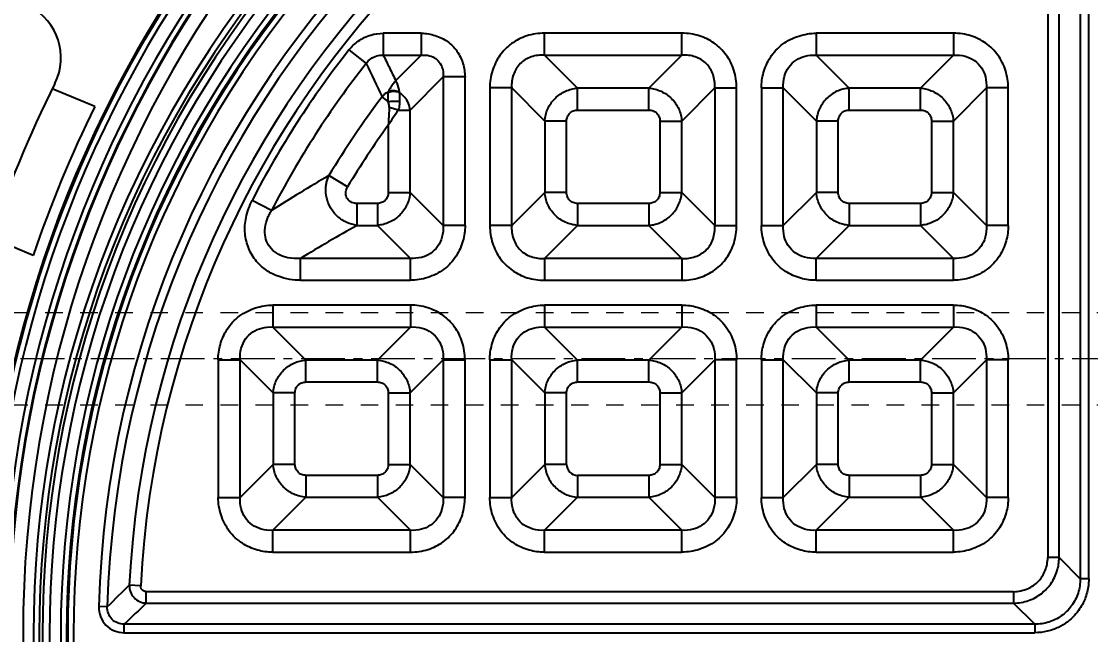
# Model space of a CAD drawing. Header units: millimetres. Extents: x 3267 to 5677, y -4731 to 2600.
# Drawn here: x 4512.3 to 4605.2, y -786 to -732.7 of the extents above; entities that cross this region are included whole.
import ezdxf

# ---------------------------------------------------------------- set-up
doc = ezdxf.new("R2010")
doc.units = ezdxf.units.MM
doc.header["$LTSCALE"] = 16.335
doc.header["$PDMODE"] = 3
doc.header["$PDSIZE"] = 0.3125
doc.linetypes.add('CENTER', pattern=[0.6, 0.375, -0.075, 0.075, -0.075])
doc.linetypes.add('HIDDEN', pattern=[0.2, 0.1, -0.1])
doc.layers.get('0').update_dxf_attribs({"linetype": 'CONTINUOUS'})
doc.layers.get('Defpoints').update_dxf_attribs({"linetype": 'CONTINUOUS'})
doc.layers.add('11', color=7, linetype='CONTINUOUS')
doc.layers.add('cool', color=153, linetype='HIDDEN', lineweight=9)
doc.styles.get("Standard").update_dxf_attribs({"font": 'txt', "width": 0.8})
doc.dimstyles.get("Standard").update_dxf_attribs({"dimtxt": 0.15625, "dimasz": 0.1875, "dimexe": 0.125, "dimexo": 0.0625, "dimtad": 0, "dimtih": 1, "dimtoh": 1, "dimdsep": 46, "dimtxsty": 'Standard', "dimcen": 0.09, "dimadec": 0, "dimazin": 0, "dimtp": 0.01, "dimtm": 0.01, "dimtfac": 1, "dimtofl": 0, "dimtmove": 0, "dimatfit": 3, "dimfxl": 0, "dimtolj": 1, "dimarcsym": 0})

# ---------------------------------------------------------------- blocks, each defined once
blk = doc.blocks.new('4')
at = {"layer": '11', "color": 3, "linetype": 'Continuous'}
for p, q in [((-12.852, 216.652), (-13.724, 226.616)), ((12.852, 216.656), (13.724, 226.619)), ((-7, 208.127), (-7, 212.136)), ((7, 208.13), (7, 212.139))]:
    blk.add_line(p, q, dxfattribs=at)
for centre, radius, start, end in [((-8.743, 227.051), 5, 94.10934, 185), ((0.026, 105), 127.366, 85.91485, 94.10934), ((8.743, 227.055), 5, 355, 85.91485), ((-7.871, 217.088), 5, 185, 274.03007), ((7.871, 217.092), 5, 265.99628, 355), ((0.026, 105), 107.366, 85.99628, 94.03007), ((0.026, 105), 103.366, 86.13132, 93.8975)]:
    blk.add_arc(centre, radius, start, end, dxfattribs=at)
blk = doc.blocks.new('*D148')
at = {"color": 4, "lineweight": -2}
blk.add_line((4460.053, -762.001), (4441.773, -762.001), dxfattribs=at)
at = {"layer": 'Defpoints', "color": 0}
for p in [(4441.773, -762.001), (4460.053, -762.001), (4611.243, -791.002)]:
    blk.add_point(p, dxfattribs=at)
at = {"color": 6, "insert": (4434.439, -762.001), "char_height": 5, "attachment_point": 5}
blk.add_mtext('\\A1;29.00', dxfattribs=at)
blk = doc.blocks.new('*D149')
at = {"color": 4, "lineweight": -2}
blk.add_line((4502.817, -743.002), (4441.773, -743.002), dxfattribs=at)
at = {"layer": 'Defpoints', "color": 0}
for p in [(4441.773, -743.002), (4502.817, -743.002), (4611.243, -791.002)]:
    blk.add_point(p, dxfattribs=at)
at = {"color": 6, "insert": (4434.439, -743.002), "char_height": 5, "attachment_point": 5}
blk.add_mtext('\\A1;48.00', dxfattribs=at)
blk = doc.blocks.new('*D150')
at = {"color": 4, "lineweight": -2}
blk.add_line((4524.817, -709.002), (4441.773, -709.002), dxfattribs=at)
at = {"layer": 'Defpoints', "color": 0}
for p in [(4441.773, -709.002), (4524.817, -709.002), (4611.243, -791.002)]:
    blk.add_point(p, dxfattribs=at)
at = {"color": 6, "insert": (4434.439, -709.002), "char_height": 5, "attachment_point": 5}
blk.add_mtext('\\A1;82.00', dxfattribs=at)
blk = doc.blocks.new('*D151')
at = {"color": 4, "lineweight": -2}
blk.add_line((4501.275, -694.001), (4441.773, -694.001), dxfattribs=at)
at = {"layer": 'Defpoints', "color": 0}
for p in [(4441.773, -694.001), (4501.275, -694.001), (4611.243, -791.002)]:
    blk.add_point(p, dxfattribs=at)
at = {"color": 6, "insert": (4434.439, -694.001), "char_height": 5, "attachment_point": 5}
blk.add_mtext('\\A1;97.00', dxfattribs=at)
blk = doc.blocks.new('*D152')
at = {"color": 4, "lineweight": -2}
blk.add_line((4563.817, -680.002), (4441.773, -680.002), dxfattribs=at)
at = {"layer": 'Defpoints', "color": 0}
for p in [(4441.773, -680.002), (4563.817, -680.002), (4611.243, -791.002)]:
    blk.add_point(p, dxfattribs=at)
at = {"color": 6, "insert": (4434.439, -680.002), "char_height": 5, "attachment_point": 5}
blk.add_mtext('\\A1;111.00', dxfattribs=at)
blk = doc.blocks.new('*D153')
at = {"color": 4, "lineweight": -2}
blk.add_line((4606.843, -674.002), (4441.773, -674.002), dxfattribs=at)
at = {"layer": 'Defpoints', "color": 0}
for p in [(4441.773, -674.002), (4606.843, -674.002), (4611.243, -791.002)]:
    blk.add_point(p, dxfattribs=at)
at = {"color": 6, "insert": (4433.773, -674.002), "char_height": 5, "attachment_point": 5}
blk.add_mtext('\\A1;117.00', dxfattribs=at)
blk = doc.blocks.new('*D154')
at = {"color": 4, "lineweight": -2}
for p, q in [((4451.773, -667.041), (4441.773, -667.041)), ((4461.773, -673.002), (4451.773, -667.041)), ((4479.867, -673.002), (4461.773, -673.002))]:
    blk.add_line(p, q, dxfattribs=at)
at = {"layer": 'Defpoints', "color": 0}
for p in [(4441.773, -667.041), (4479.867, -673.002), (4611.243, -791.002)]:
    blk.add_point(p, dxfattribs=at)
at = {"color": 6, "insert": (4433.773, -667.041), "char_height": 5, "attachment_point": 5}
blk.add_mtext('\\A1;118.00', dxfattribs=at)
blk = doc.blocks.new('*D160')
at = {"color": 4, "lineweight": -2}
for p, q in [((4568.217, -634.173), (4568.217, -624.173)), ((4568.247, -644.173), (4568.217, -634.173)), ((4568.247, -675.644), (4568.247, -644.173))]:
    blk.add_line(p, q, dxfattribs=at)
at = {"layer": 'Defpoints', "color": 0}
for p in [(4568.217, -624.173), (4568.247, -675.644), (4611.243, -791.002)]:
    blk.add_point(p, dxfattribs=at)
at = {"color": 6, "insert": (4568.217, -616.84), "char_height": 5, "attachment_point": 5, "rotation": 90}
blk.add_mtext('\\A1;43.00', dxfattribs=at)
blk = doc.blocks.new('*D161')
at = {"color": 4, "lineweight": -2}
for p, q in [((4529.217, -634.173), (4529.217, -624.173)), ((4528.247, -644.173), (4529.217, -634.173)), ((4528.247, -704.672), (4528.247, -644.173))]:
    blk.add_line(p, q, dxfattribs=at)
at = {"layer": 'Defpoints', "color": 0}
for p in [(4529.217, -624.173), (4528.247, -704.672), (4611.243, -791.002)]:
    blk.add_point(p, dxfattribs=at)
at = {"color": 6, "insert": (4529.217, -616.84), "char_height": 5, "attachment_point": 5, "rotation": 90}
blk.add_mtext('\\A1;83.00', dxfattribs=at)
blk = doc.blocks.new('*D162')
at = {"color": 4, "lineweight": -2}
for p, q in [((4507.217, -634.173), (4507.217, -624.173)), ((4506.247, -644.173), (4507.217, -634.173)), ((4506.247, -738.601), (4506.247, -644.173))]:
    blk.add_line(p, q, dxfattribs=at)
at = {"layer": 'Defpoints', "color": 0}
for p in [(4507.217, -624.173), (4506.247, -738.601), (4611.243, -791.002)]:
    blk.add_point(p, dxfattribs=at)
at = {"color": 6, "insert": (4507.217, -615.84), "char_height": 5, "attachment_point": 5, "rotation": 90}
blk.add_mtext('\\A1;105.00', dxfattribs=at)
blk = doc.blocks.new('*D163')
at = {"color": 4, "lineweight": -2}
blk.add_line((4482.742, -664.202), (4482.742, -624.173), dxfattribs=at)
at = {"layer": 'Defpoints', "color": 0}
for p in [(4482.742, -624.173), (4482.742, -664.202), (4611.243, -791.002)]:
    blk.add_point(p, dxfattribs=at)
at = {"color": 6, "insert": (4482.742, -615.173), "char_height": 5, "attachment_point": 5, "rotation": 90}
blk.add_mtext('\\A1;128.50', dxfattribs=at)
blk = doc.blocks.new('*D167')
at = {"color": 4, "lineweight": -2}
for p, q in [((4493.943, -636.034), (4493.943, -626.034)), ((4490.742, -646.034), (4493.943, -636.034)), ((4490.742, -781.571), (4490.742, -646.034))]:
    blk.add_line(p, q, dxfattribs=at)
at = {"layer": 'Defpoints', "color": 0}
for p in [(4493.943, -626.034), (4490.742, -781.571), (4611.243, -791.002)]:
    blk.add_point(p, dxfattribs=at)
at = {"color": 6, "insert": (4493.943, -617.368), "char_height": 5, "attachment_point": 5, "rotation": 90}
blk.add_mtext('\\A1;120.50', dxfattribs=at)
blk = doc.blocks.new('*D185')
at = {"color": 4, "lineweight": -2}
for p, q in [((4451.914, -779.805), (4441.914, -779.805)), ((4461.914, -785.971), (4451.914, -779.805)), ((4486.342, -785.971), (4461.914, -785.971))]:
    blk.add_line(p, q, dxfattribs=at)
at = {"layer": 'Defpoints', "color": 0}
for p in [(4441.914, -779.805), (4486.342, -785.971), (4611.243, -791.001)]:
    blk.add_point(p, dxfattribs=at)
at = {"color": 6, "insert": (4436.247, -779.805), "char_height": 5, "attachment_point": 5}
blk.add_mtext('\\A1;5.03', dxfattribs=at)

msp = doc.modelspace()

# ---------------------------------------------------------------- linework, layer by layer
at = {"color": 6, "linetype": 'Continuous'}
for p, q in [((4604.34, -701.95), (4604.34, -781.113)), ((4605.082, -781.113), (4605.08, -701.95)), ((4601.515, -703.86), (4601.515, -779.278)), ((4602.503, -779.278), (4602.504, -705.348)), ((4543.737, -733.734), (4543.737, -735.635)), ((4547.044, -733.734), (4543.737, -733.734)), ((4547.044, -733.734), (4547.044, -735.635)), ((4557.753, -735.635), (4557.753, -733.734)), ((4569.711, -733.734), (4557.753, -733.734)), ((4569.711, -735.635), (4569.711, -733.734)), ((4581.371, -733.734), (4581.371, -735.635)), ((4593.328, -733.734), (4581.371, -733.734)), ((4593.328, -733.734), (4593.328, -735.635)), ((4540.751, -735.184), (4542.244, -736.359)), ((4543.737, -735.635), (4547.044, -735.635)), ((4544.824, -737.854), (4547.044, -735.635)), ((4557.753, -735.635), (4560.626, -738.508)), ((4557.753, -735.635), (4569.711, -735.635)), ((4566.838, -738.508), (4569.711, -735.635)), ((4581.371, -735.635), (4584.244, -738.508)), ((4581.371, -735.635), (4593.328, -735.635)), ((4590.455, -738.508), (4593.328, -735.635)), ((4548.944, -737.535), (4546.071, -740.408)), ((4548.944, -737.535), (4548.944, -750.443)), ((4550.845, -737.535), (4548.944, -737.535)), ((4550.845, -750.443), (4550.845, -737.535)), ((4544.171, -739.667), (4544.171, -738.879)), ((4545.148, -738.879), (4545.148, -739.667)), ((4553.002, -738.486), (4553.002, -750.443)), ((4554.903, -738.486), (4553.002, -738.486)), ((4554.903, -750.443), (4554.903, -738.486)), ((4557.776, -741.359), (4554.903, -738.486)), ((4560.626, -740.408), (4560.626, -738.508)), ((4566.838, -738.508), (4560.626, -738.508)), ((4566.838, -740.408), (4566.838, -738.508)), ((4572.562, -738.486), (4569.689, -741.359)), ((4572.562, -738.486), (4572.562, -750.443)), ((4572.562, -738.486), (4574.462, -738.486)), ((4574.462, -750.443), (4574.462, -738.486)), ((4576.62, -738.486), (4576.62, -750.443)), ((4576.62, -738.486), (4578.52, -738.486)), ((4578.52, -750.443), (4578.52, -738.486)), ((4581.393, -741.359), (4578.52, -738.486)), ((4584.244, -740.408), (4584.244, -738.508)), ((4590.455, -738.508), (4584.244, -738.508)), ((4590.455, -740.408), (4590.455, -738.508)), ((4596.179, -738.486), (4593.306, -741.359)), ((4596.179, -738.486), (4596.179, -750.443)), ((4598.08, -738.486), (4596.179, -738.486)), ((4598.08, -750.443), (4598.08, -738.486)), ((4544.155, -739.655), (4543.634, -739.26)), ((4545.038, -740.408), (4546.071, -740.408)), ((4546.071, -747.57), (4546.071, -740.408)), ((4560.626, -740.408), (4566.838, -740.408)), ((4584.244, -740.408), (4590.455, -740.408)), ((4544.171, -741.727), (4544.171, -747.57)), ((4557.776, -741.359), (4557.776, -747.57)), ((4559.676, -741.359), (4557.776, -741.359)), ((4559.676, -747.57), (4559.676, -741.359)), ((4567.788, -741.359), (4567.788, -747.57)), ((4567.788, -741.359), (4569.689, -741.359)), ((4569.689, -747.57), (4569.689, -741.359)), ((4581.393, -741.359), (4581.393, -747.57)), ((4583.294, -741.359), (4581.393, -741.359)), ((4583.294, -747.57), (4583.294, -741.359)), ((4591.406, -741.359), (4591.406, -747.57)), ((4591.406, -741.359), (4593.306, -741.359)), ((4593.306, -747.57), (4593.306, -741.359)), ((4540.63, -747.08), (4539.001, -746.1)), ((4534.017, -749.133), (4532.329, -748.26)), ((4544.171, -747.57), (4546.071, -747.57)), ((4546.071, -747.57), (4548.944, -750.443)), ((4554.903, -750.443), (4557.776, -747.57)), ((4559.676, -747.57), (4557.776, -747.57)), ((4567.788, -747.57), (4569.689, -747.57)), ((4569.689, -747.57), (4572.562, -750.443)), ((4578.52, -750.443), (4581.393, -747.57)), ((4583.294, -747.57), (4581.393, -747.57)), ((4591.406, -747.57), (4593.306, -747.57)), ((4593.306, -747.57), (4596.179, -750.443)), ((4541.444, -748.52), (4541.444, -750.421)), ((4543.22, -748.52), (4541.444, -748.52)), ((4543.22, -748.52), (4543.22, -750.421)), ((4560.626, -748.52), (4560.626, -750.421)), ((4566.838, -748.52), (4560.626, -748.52)), ((4566.838, -748.52), (4566.838, -750.421)), ((4584.244, -748.52), (4584.244, -750.421)), ((4590.455, -748.52), (4584.244, -748.52)), ((4590.455, -748.52), (4590.455, -750.421)), ((4541.444, -750.421), (4543.22, -750.421)), ((4546.093, -753.294), (4543.22, -750.421)), ((4550.845, -750.443), (4548.944, -750.443)), ((4554.903, -750.443), (4553.002, -750.443)), ((4560.626, -750.421), (4557.753, -753.294)), ((4560.626, -750.421), (4566.838, -750.421)), ((4569.711, -753.294), (4566.838, -750.421)), ((4572.562, -750.443), (4574.462, -750.443)), ((4576.62, -750.443), (4578.52, -750.443)), ((4584.244, -750.421), (4581.371, -753.294)), ((4584.244, -750.421), (4590.455, -750.421)), ((4593.328, -753.294), (4590.455, -750.421)), ((4598.08, -750.443), (4596.179, -750.443)), ((4536.549, -755.194), (4536.549, -753.294)), ((4546.093, -753.294), (4536.549, -753.294)), ((4546.093, -755.194), (4546.093, -753.294)), ((4557.753, -753.294), (4557.753, -755.194)), ((4569.711, -753.294), (4557.753, -753.294)), ((4569.711, -753.294), (4569.711, -755.194)), ((4581.371, -755.194), (4581.371, -753.294)), ((4593.328, -753.294), (4581.371, -753.294)), ((4593.328, -755.194), (4593.328, -753.294)), ((4536.549, -755.194), (4546.093, -755.194)), ((4557.753, -755.194), (4569.711, -755.194)), ((4581.371, -755.194), (4593.328, -755.194)), ((4534.136, -757.352), (4534.136, -759.252)), ((4546.093, -757.352), (4534.136, -757.352)), ((4546.093, -757.352), (4546.093, -759.252)), ((4557.753, -757.352), (4557.753, -759.252)), ((4569.711, -757.352), (4557.753, -757.352)), ((4569.711, -757.352), (4569.711, -759.252)), ((4581.371, -757.352), (4581.371, -759.252)), ((4593.328, -757.352), (4581.371, -757.352)), ((4593.328, -757.352), (4593.328, -759.252)), ((4534.136, -759.252), (4537.009, -762.125)), ((4534.136, -759.252), (4546.093, -759.252)), ((4543.22, -762.125), (4546.093, -759.252)), ((4557.753, -759.252), (4560.626, -762.125)), ((4557.753, -759.252), (4569.711, -759.252)), ((4566.838, -762.125), (4569.711, -759.252)), ((4581.371, -759.252), (4584.244, -762.125)), ((4581.371, -759.252), (4593.328, -759.252)), ((4590.455, -762.125), (4593.328, -759.252)), ((4529.385, -762.103), (4529.385, -774.061)), ((4529.385, -762.103), (4531.285, -762.103)), ((4531.285, -774.061), (4531.285, -762.103)), ((4534.158, -764.976), (4531.285, -762.103)), ((4537.009, -764.026), (4537.009, -762.125)), ((4543.22, -762.125), (4537.009, -762.125)), ((4543.22, -764.026), (4543.22, -762.125)), ((4548.944, -762.103), (4546.071, -764.976)), ((4548.944, -762.103), (4548.944, -774.061)), ((4548.944, -762.103), (4550.845, -762.103)), ((4550.845, -774.061), (4550.845, -762.103)), ((4553.002, -762.103), (4553.002, -774.061)), ((4553.002, -762.103), (4554.903, -762.103)), ((4554.903, -774.061), (4554.903, -762.103)), ((4557.776, -764.976), (4554.903, -762.103)), ((4560.626, -764.026), (4560.626, -762.125)), ((4566.838, -762.125), (4560.626, -762.125)), ((4566.838, -764.026), (4566.838, -762.125)), ((4572.562, -762.103), (4569.689, -764.976)), ((4572.562, -762.103), (4572.562, -774.061)), ((4574.462, -762.103), (4572.562, -762.103)), ((4574.462, -774.061), (4574.462, -762.103)), ((4576.62, -762.103), (4576.62, -774.061)), ((4576.62, -762.103), (4578.52, -762.103)), ((4578.52, -774.061), (4578.52, -762.103)), ((4581.393, -764.976), (4578.52, -762.103)), ((4584.244, -764.026), (4584.244, -762.125)), ((4590.455, -762.125), (4584.244, -762.125)), ((4590.455, -764.026), (4590.455, -762.125)), ((4596.179, -762.103), (4593.306, -764.976)), ((4596.179, -762.103), (4596.179, -774.061)), ((4598.08, -762.103), (4596.179, -762.103)), ((4598.08, -774.061), (4598.08, -762.103)), ((4537.009, -764.026), (4543.22, -764.026)), ((4560.626, -764.026), (4566.838, -764.026)), ((4584.244, -764.026), (4590.455, -764.026)), ((4534.158, -764.976), (4534.158, -771.188)), ((4536.059, -764.976), (4534.158, -764.976)), ((4536.059, -771.188), (4536.059, -764.976)), ((4544.171, -764.976), (4544.171, -771.188)), ((4544.171, -764.976), (4546.071, -764.976)), ((4546.071, -771.188), (4546.071, -764.976)), ((4557.776, -764.976), (4557.776, -771.188)), ((4559.676, -764.976), (4557.776, -764.976)), ((4559.676, -771.188), (4559.676, -764.976)), ((4567.788, -764.976), (4567.788, -771.188)), ((4567.788, -764.976), (4569.689, -764.976)), ((4569.689, -771.188), (4569.689, -764.976)), ((4581.393, -764.976), (4581.393, -771.188)), ((4583.294, -764.976), (4581.393, -764.976)), ((4583.294, -771.188), (4583.294, -764.976)), ((4591.406, -764.976), (4591.406, -771.188)), ((4591.406, -764.976), (4593.306, -764.976)), ((4593.306, -771.188), (4593.306, -764.976)), ((4531.285, -774.061), (4534.158, -771.188)), ((4536.059, -771.188), (4534.158, -771.188)), ((4544.171, -771.188), (4546.071, -771.188)), ((4546.071, -771.188), (4548.944, -774.061)), ((4554.903, -774.061), (4557.776, -771.188)), ((4559.676, -771.188), (4557.776, -771.188)), ((4567.788, -771.188), (4569.689, -771.188)), ((4569.689, -771.188), (4572.562, -774.061)), ((4578.52, -774.061), (4581.393, -771.188)), ((4583.294, -771.188), (4581.393, -771.188)), ((4591.406, -771.188), (4593.306, -771.188)), ((4593.306, -771.188), (4596.179, -774.061)), ((4537.009, -772.138), (4537.009, -774.038)), ((4543.22, -772.138), (4537.009, -772.138)), ((4543.22, -772.138), (4543.22, -774.038)), ((4560.626, -772.138), (4560.626, -774.038)), ((4566.838, -772.138), (4560.626, -772.138)), ((4566.838, -772.138), (4566.838, -774.038)), ((4584.244, -772.138), (4584.244, -774.038)), ((4590.455, -772.138), (4584.244, -772.138)), ((4590.455, -772.138), (4590.455, -774.038)), ((4529.385, -774.061), (4531.285, -774.061)), ((4537.009, -774.038), (4534.136, -776.911)), ((4537.009, -774.038), (4543.22, -774.038)), ((4546.093, -776.911), (4543.22, -774.038)), ((4550.845, -774.061), (4548.944, -774.061)), ((4553.002, -774.061), (4554.903, -774.061)), ((4560.626, -774.038), (4557.753, -776.911)), ((4560.626, -774.038), (4566.838, -774.038)), ((4569.711, -776.911), (4566.838, -774.038)), ((4574.462, -774.061), (4572.562, -774.061)), ((4576.62, -774.061), (4578.52, -774.061)), ((4584.244, -774.038), (4581.371, -776.911)), ((4584.244, -774.038), (4590.455, -774.038)), ((4593.328, -776.911), (4590.455, -774.038)), ((4598.08, -774.061), (4596.179, -774.061)), ((4534.136, -778.812), (4534.136, -776.911)), ((4546.093, -776.911), (4534.136, -776.911)), ((4546.093, -778.812), (4546.093, -776.911)), ((4557.753, -778.812), (4557.753, -776.911)), ((4569.711, -776.911), (4557.753, -776.911)), ((4569.711, -778.812), (4569.711, -776.911)), ((4581.371, -778.812), (4581.371, -776.911)), ((4593.328, -776.911), (4581.371, -776.911)), ((4593.328, -778.812), (4593.328, -776.911)), ((4534.136, -778.812), (4546.093, -778.812)), ((4557.753, -778.812), (4569.711, -778.812)), ((4581.371, -778.812), (4593.328, -778.812)), ((4602.504, -779.278), (4601.515, -779.278)), ((4602.504, -779.277), (4604.34, -781.113)), ((4522.641, -781.735), (4521.652, -781.684)), ((4605.082, -781.113), (4604.34, -781.113)), ((4523.128, -783.237), (4523.128, -782.247)), ((4598.546, -782.247), (4523.128, -782.247)), ((4598.546, -782.247), (4598.546, -783.236)), ((4519.741, -783.553), (4519.002, -783.532)), ((4523.128, -783.237), (4524.616, -783.236)), ((4524.616, -783.236), (4598.546, -783.235)), ((4600.381, -785.072), (4598.545, -783.236)), ((4521.218, -785.812), (4521.218, -785.072)), ((4600.381, -785.072), (4521.218, -785.072)), ((4600.381, -785.072), (4600.381, -785.814)), ((4521.218, -785.812), (4600.381, -785.814))]:
    msp.add_line(p, q, dxfattribs=at)
for centre, radius, start, end in [((4611.269, -785.971), 102.28, 28.91984, 173.84027), ((4611.269, -785.971), 101.778, 28.91317, 173.80147), ((4611.269, -785.971), 102.395, 28.92651, 170.47427), ((4611.269, -785.971), 100.622, 28.40074, 331.59927), ((4611.269, -785.971), 100.12, 28.40075, 331.59926), ((4611.269, -785.971), 100.057, 28.37938, 331.62062), ((4611.269, -785.971), 98.859, 28.37934, 331.62065), ((4605.239, -785.971), 87.818, 27.48882, 137.56344), ((4605.239, -785.971), 87.224, 13.52978, 137.63947), ((4605.239, -785.971), 87.317, 27.48942, 137.56349), ((4605.239, -785.971), 86.271, 91.61975, 178.38025), ((4605.239, -785.971), 86.622, 13.52978, 137.63811), ((4605.239, -785.971), 85.531, 91.61975, 178.38025), ((4605.239, -785.971), 83.696, 92.93582, 177.06418), ((4605.239, -785.971), 82.706, 92.93582, 177.06418), ((4605.239, -785.971), 91.924, 138.35729, 221.64274), ((4605.239, -785.971), 91.422, 138.35723, 221.64277), ((4605.239, -785.971), 91.129, 138.59005, 221.40995), ((4605.239, -785.971), 90.527, 138.59005, 221.40995), ((4605.239, -785.971), 89.548, 138.61116, 221.38932), ((4605.239, -785.971), 88.944, 138.48781, 221.51219), ((4605.239, -785.971), 89.047, 138.61339, 221.38667), ((4605.239, -785.971), 88.442, 138.39414, 221.60586), ((4605.239, -785.971), 82.085, 141.77764, 152.65107), ((4605.239, -785.971), 80.184, 141.77762, 152.65105), ((4857.614, -587.104), 348.906, 205.32688, 205.85502), ((4545.253, -740.63), 2.121, 120.48774, 139.76959), ((4605.239, -785.971), 77.311, 142.8295, 148.95454), ((4642.986, -805.805), 117.773, 146.27017, 147.03814), ((4605.239, -785.971), 75.411, 144.07664, 148.95453), ((4626.931, -896.194), 173.954, 120.36321, 122.28523), ((4627.012, -901.815), 173.903, 119.47527, 121.34529), ((4686.505, -952.132), 237.127, 134.04396, 134.68981), ((4681.505, -949.94), 229.942, 133.53297, 134.19288)]:
    msp.add_arc(centre, radius, start, end, dxfattribs=at)
for points, knots in [([(4540.751, -735.184), (4540.982, -734.891), (4541.551, -734.351), (4542.595, -733.846), (4543.368, -733.734), (4543.737, -733.734)], [0, 0, 0, 0, 0.326958, 0.676154, 1, 1, 1, 1]), ([(4547.044, -733.734), (4547.454, -733.746), (4548.263, -733.872), (4549.362, -734.4), (4550.204, -735.264), (4550.712, -736.349), (4550.837, -737.14), (4550.845, -737.535)], [0, 0, 0, 0, 0.206818, 0.406074, 0.602745, 0.801303, 1, 1, 1, 1]), ([(4557.753, -733.734), (4557.235, -733.734), (4556.217, -733.887), (4554.858, -734.569), (4553.81, -735.63), (4553.149, -736.979), (4553.002, -737.98), (4553.002, -738.486)], [0, 0, 0, 0, 0.208164, 0.406063, 0.600899, 0.796688, 1, 1, 1, 1]), ([(4574.462, -738.486), (4574.462, -737.967), (4574.309, -736.949), (4573.627, -735.59), (4572.566, -734.542), (4571.217, -733.881), (4570.217, -733.734), (4569.711, -733.734)], [0, 0, 0, 0, 0.208164, 0.406063, 0.600899, 0.796688, 1, 1, 1, 1]), ([(4576.62, -738.486), (4576.613, -738.037), (4576.752, -737.103), (4577.343, -735.76), (4578.402, -734.607), (4579.825, -733.911), (4580.863, -733.737), (4581.371, -733.734)], [0, 0, 0, 0, 0.180472, 0.373927, 0.583386, 0.795688, 1, 1, 1, 1]), ([(4598.08, -738.486), (4598.07, -737.966), (4597.927, -736.95), (4597.243, -735.591), (4596.185, -734.546), (4594.836, -733.882), (4593.836, -733.742), (4593.328, -733.734)], [0, 0, 0, 0, 0.208698, 0.405509, 0.601081, 0.795812, 1, 1, 1, 1]), ([(4542.244, -736.359), (4542.356, -736.203), (4542.63, -735.924), (4543.156, -735.668), (4543.545, -735.625), (4543.737, -735.635)], [0, 0, 0, 0, 0.334858, 0.664625, 1, 1, 1, 1]), ([(4547.044, -735.635), (4547.28, -735.615), (4547.725, -735.641), (4548.314, -735.909), (4548.721, -736.346), (4548.943, -736.912), (4548.963, -737.321), (4548.944, -737.535)], [0, 0, 0, 0, 0.229323, 0.422, 0.611533, 0.791947, 1, 1, 1, 1]), ([(4557.753, -735.635), (4557.366, -735.612), (4556.589, -735.709), (4555.574, -736.306), (4554.977, -737.321), (4554.879, -738.098), (4554.903, -738.486)], [0, 0, 0, 0, 0.254779, 0.500001, 0.745226, 1, 1, 1, 1]), ([(4572.562, -738.486), (4572.585, -738.098), (4572.488, -737.321), (4571.891, -736.306), (4570.875, -735.709), (4570.098, -735.612), (4569.711, -735.635)], [0, 0, 0, 0, 0.254779, 0.500001, 0.745226, 1, 1, 1, 1]), ([(4578.52, -738.486), (4578.5, -738.147), (4578.557, -737.502), (4578.955, -736.646), (4579.598, -736.027), (4580.436, -735.665), (4581.051, -735.616), (4581.371, -735.635)], [0, 0, 0, 0, 0.221575, 0.413861, 0.604925, 0.790522, 1, 1, 1, 1]), ([(4593.328, -735.635), (4593.667, -735.615), (4594.312, -735.672), (4595.168, -736.07), (4595.787, -736.712), (4596.149, -737.551), (4596.198, -738.166), (4596.179, -738.486)], [0, 0, 0, 0, 0.221576, 0.413862, 0.604926, 0.790522, 1, 1, 1, 1]), ([(4544.824, -737.854), (4544.741, -737.945), (4544.582, -738.14), (4544.368, -738.459), (4544.238, -738.685), (4544.177, -738.802)], [0, 0, 0, 0, 0.320014, 0.655519, 1, 1, 1, 1]), ([(4544.824, -737.854), (4544.851, -737.919), (4544.974, -738.236), (4545.066, -738.564), (4545.13, -738.826)], [0, 0, 0, 0, 0.207782, 1, 1, 1, 1]), ([(4544.177, -738.802), (4544.174, -738.811), (4544.171, -738.828), (4544.169, -738.853), (4544.17, -738.87), (4544.171, -738.879)], [0, 0, 0, 0, 0.339125, 0.670427, 1, 1, 1, 1]), ([(4544.171, -738.879), (4544.23, -738.85), (4544.357, -738.803), (4544.557, -738.767), (4544.762, -738.766), (4544.962, -738.802), (4545.088, -738.85), (4545.148, -738.879)], [0, 0, 0, 0, 0.196851, 0.398368, 0.601309, 0.802726, 1, 1, 1, 1]), ([(4544.177, -738.802), (4544.234, -738.776), (4544.357, -738.733), (4544.552, -738.702), (4544.753, -738.707), (4544.949, -738.747), (4545.072, -738.796), (4545.13, -738.826)], [0, 0, 0, 0, 0.193509, 0.394562, 0.598055, 0.801522, 1, 1, 1, 1]), ([(4545.124, -738.841), (4545.125, -738.845), (4545.129, -738.863), (4545.136, -738.88), (4545.141, -738.893)], [0, 0, 0, 0, 0.232002, 1, 1, 1, 1]), ([(4546.071, -740.408), (4546.05, -740.212), (4545.946, -739.816), (4545.627, -739.286), (4545.32, -738.998), (4545.148, -738.879)], [0, 0, 0, 0, 0.32284, 0.657932, 1, 1, 1, 1]), ([(4557.776, -741.359), (4557.8, -740.995), (4557.987, -740.266), (4558.632, -739.347), (4559.55, -738.714), (4560.269, -738.532), (4560.626, -738.508)], [0, 0, 0, 0, 0.250266, 0.503196, 0.754432, 1, 1, 1, 1]), ([(4566.838, -738.508), (4567.202, -738.532), (4567.93, -738.72), (4568.849, -739.364), (4569.482, -740.282), (4569.665, -741.002), (4569.689, -741.359)], [0, 0, 0, 0, 0.250268, 0.503197, 0.754433, 1, 1, 1, 1]), ([(4584.244, -738.508), (4583.881, -738.533), (4583.157, -738.719), (4582.243, -739.36), (4581.604, -740.274), (4581.418, -740.997), (4581.393, -741.359)], [0, 0, 0, 0, 0.249468, 0.500314, 0.750998, 1, 1, 1, 1]), ([(4590.455, -738.508), (4590.819, -738.532), (4591.548, -738.72), (4592.467, -739.364), (4593.1, -740.282), (4593.282, -741.002), (4593.306, -741.359)], [0, 0, 0, 0, 0.250266, 0.503195, 0.754432, 1, 1, 1, 1]), ([(4544.251, -740.192), (4544.237, -740.125), (4544.25, -740.001), (4544.21, -739.821), (4544.167, -739.714), (4544.155, -739.655)], [0, 0, 0, 0, 0.373161, 0.670444, 1, 1, 1, 1]), ([(4544.159, -739.67), (4544.235, -739.654), (4544.4, -739.633), (4544.653, -739.623), (4544.907, -739.631), (4545.072, -739.651), (4545.148, -739.667)], [0, 0, 0, 0, 0.234607, 0.499661, 0.764876, 1, 1, 1, 1]), ([(4545.148, -739.668), (4545.151, -739.752), (4545.149, -739.922), (4545.116, -740.171), (4545.069, -740.332), (4545.038, -740.408)], [0, 0, 0, 0, 0.337849, 0.672584, 1, 1, 1, 1]), ([(4544.251, -740.192), (4544.243, -740.343), (4544.23, -740.668), (4544.199, -741.18), (4544.18, -741.54), (4544.171, -741.727)], [0, 0, 0, 0, 0.295493, 0.635306, 1, 1, 1, 1]), ([(4544.258, -740.148), (4544.39, -740.182), (4544.653, -740.263), (4544.911, -740.356), (4545.038, -740.408)], [0, 0, 0, 0, 0.499999, 1, 1, 1, 1]), ([(4559.676, -741.359), (4559.676, -741.23), (4559.727, -740.976), (4559.936, -740.655), (4560.256, -740.456), (4560.503, -740.408), (4560.626, -740.408)], [0, 0, 0, 0, 0.259889, 0.507027, 0.750761, 1, 1, 1, 1]), ([(4566.838, -740.408), (4566.967, -740.408), (4567.22, -740.46), (4567.541, -740.668), (4567.74, -740.989), (4567.788, -741.235), (4567.788, -741.359)], [0, 0, 0, 0, 0.259887, 0.507024, 0.750759, 1, 1, 1, 1]), ([(4583.294, -741.359), (4583.294, -741.23), (4583.345, -740.976), (4583.554, -740.655), (4583.874, -740.456), (4584.12, -740.408), (4584.244, -740.408)], [0, 0, 0, 0, 0.259887, 0.507024, 0.750759, 1, 1, 1, 1]), ([(4590.455, -740.408), (4590.584, -740.408), (4590.838, -740.46), (4591.159, -740.668), (4591.358, -740.989), (4591.406, -741.235), (4591.406, -741.359)], [0, 0, 0, 0, 0.259887, 0.507024, 0.750759, 1, 1, 1, 1]), ([(4538.741, -747.133), (4538.749, -747.013), (4538.779, -746.775), (4538.866, -746.429), (4538.952, -746.207), (4539.002, -746.1)], [0, 0, 0, 0, 0.336694, 0.669075, 1, 1, 1, 1]), ([(4541.444, -750.421), (4541.138, -750.387), (4540.525, -750.216), (4539.724, -749.682), (4539.122, -748.935), (4538.774, -748.056), (4538.721, -747.438), (4538.741, -747.133)], [0, 0, 0, 0, 0.197775, 0.400458, 0.60876, 0.803712, 1, 1, 1, 1]), ([(4541.444, -748.52), (4541.298, -748.514), (4541.017, -748.462), (4540.663, -748.234), (4540.468, -747.873), (4540.465, -747.462), (4540.562, -747.203), (4540.63, -747.08)], [0, 0, 0, 0, 0.214764, 0.412235, 0.599773, 0.793739, 1, 1, 1, 1]), ([(4536.549, -755.194), (4536.234, -755.199), (4535.569, -755.133), (4534.566, -754.876), (4533.561, -754.373), (4532.641, -753.569), (4531.973, -752.445), (4531.649, -751.117), (4531.744, -749.665), (4532.099, -748.732), (4532.329, -748.26)], [0, 0, 0, 0, 0.095381, 0.201026, 0.312257, 0.432737, 0.566083, 0.701494, 0.840995, 1, 1, 1, 1]), ([(4546.071, -747.57), (4546.047, -747.934), (4545.859, -748.663), (4545.215, -749.581), (4544.297, -750.214), (4543.577, -750.397), (4543.22, -750.421)], [0, 0, 0, 0, 0.250266, 0.503195, 0.754432, 1, 1, 1, 1]), ([(4544.171, -747.57), (4544.171, -747.699), (4544.119, -747.953), (4543.911, -748.273), (4543.59, -748.472), (4543.344, -748.52), (4543.22, -748.52)], [0, 0, 0, 0, 0.259887, 0.507023, 0.750758, 1, 1, 1, 1]), ([(4560.626, -750.421), (4560.262, -750.396), (4559.534, -750.209), (4558.615, -749.564), (4557.982, -748.646), (4557.799, -747.927), (4557.776, -747.57)], [0, 0, 0, 0, 0.250269, 0.503199, 0.754436, 1, 1, 1, 1]), ([(4560.626, -748.52), (4560.497, -748.52), (4560.244, -748.469), (4559.923, -748.26), (4559.724, -747.94), (4559.676, -747.694), (4559.676, -747.57)], [0, 0, 0, 0, 0.259887, 0.507024, 0.750759, 1, 1, 1, 1]), ([(4566.838, -750.421), (4567.2, -750.396), (4567.924, -750.209), (4568.838, -749.569), (4569.478, -748.655), (4569.664, -747.932), (4569.689, -747.57)], [0, 0, 0, 0, 0.249466, 0.500311, 0.750994, 1, 1, 1, 1]), ([(4567.788, -747.57), (4567.788, -747.699), (4567.737, -747.953), (4567.528, -748.273), (4567.208, -748.472), (4566.961, -748.52), (4566.838, -748.52)], [0, 0, 0, 0, 0.259887, 0.507024, 0.750759, 1, 1, 1, 1]), ([(4584.244, -750.421), (4583.88, -750.396), (4583.151, -750.209), (4582.233, -749.564), (4581.6, -748.646), (4581.417, -747.927), (4581.393, -747.57)], [0, 0, 0, 0, 0.250268, 0.503198, 0.754435, 1, 1, 1, 1]), ([(4584.244, -748.52), (4584.115, -748.52), (4583.861, -748.469), (4583.54, -748.26), (4583.342, -747.94), (4583.294, -747.694), (4583.294, -747.57)], [0, 0, 0, 0, 0.259887, 0.507024, 0.750759, 1, 1, 1, 1]), ([(4591.406, -747.57), (4591.406, -747.699), (4591.354, -747.953), (4591.146, -748.273), (4590.825, -748.472), (4590.579, -748.52), (4590.455, -748.52)], [0, 0, 0, 0, 0.259887, 0.507024, 0.750759, 1, 1, 1, 1]), ([(4593.306, -747.57), (4593.282, -747.934), (4593.094, -748.663), (4592.45, -749.581), (4591.532, -750.214), (4590.812, -750.397), (4590.455, -750.421)], [0, 0, 0, 0, 0.250266, 0.503195, 0.754432, 1, 1, 1, 1]), ([(4533.549, -750.189), (4533.581, -750.071), (4533.659, -749.832), (4533.815, -749.478), (4533.945, -749.248), (4534.016, -749.133)], [0, 0, 0, 0, 0.317295, 0.650059, 1, 1, 1, 1]), ([(4536.548, -753.294), (4536.181, -753.322), (4535.521, -753.299), (4534.63, -752.998), (4533.965, -752.497), (4533.554, -751.813), (4533.402, -751.02), (4533.475, -750.474), (4533.549, -750.189)], [0, 0, 0, 0, 0.214085, 0.376946, 0.539298, 0.685887, 0.829265, 1, 1, 1, 1]), ([(4550.845, -750.443), (4550.851, -750.891), (4550.712, -751.825), (4550.121, -753.169), (4549.062, -754.322), (4547.639, -755.018), (4546.601, -755.192), (4546.093, -755.194)], [0, 0, 0, 0, 0.180472, 0.373927, 0.583386, 0.795688, 1, 1, 1, 1]), ([(4548.944, -750.443), (4548.964, -750.782), (4548.907, -751.427), (4548.509, -752.283), (4547.866, -752.902), (4547.028, -753.263), (4546.413, -753.313), (4546.093, -753.294)], [0, 0, 0, 0, 0.221576, 0.413862, 0.604925, 0.790522, 1, 1, 1, 1]), ([(4553.002, -750.443), (4553.002, -750.961), (4553.155, -751.98), (4553.837, -753.339), (4554.898, -754.387), (4556.247, -755.048), (4557.247, -755.194), (4557.753, -755.194)], [0, 0, 0, 0, 0.20816, 0.406137, 0.600972, 0.79667, 1, 1, 1, 1]), ([(4554.903, -750.443), (4554.879, -750.831), (4554.977, -751.608), (4555.574, -752.623), (4556.589, -753.22), (4557.366, -753.317), (4557.753, -753.294)], [0, 0, 0, 0, 0.254779, 0.500001, 0.745226, 1, 1, 1, 1]), ([(4569.711, -755.194), (4570.229, -755.194), (4571.247, -755.041), (4572.606, -754.359), (4573.655, -753.298), (4574.315, -751.95), (4574.462, -750.949), (4574.462, -750.443)], [0, 0, 0, 0, 0.208164, 0.406063, 0.600899, 0.796688, 1, 1, 1, 1]), ([(4569.711, -753.294), (4570.098, -753.317), (4570.875, -753.22), (4571.891, -752.623), (4572.488, -751.608), (4572.585, -750.831), (4572.562, -750.443)], [0, 0, 0, 0, 0.254779, 0.500001, 0.745226, 1, 1, 1, 1]), ([(4581.371, -755.194), (4580.922, -755.201), (4579.989, -755.062), (4578.645, -754.471), (4577.492, -753.412), (4576.796, -751.989), (4576.622, -750.951), (4576.62, -750.443)], [0, 0, 0, 0, 0.180472, 0.373927, 0.583386, 0.795688, 1, 1, 1, 1]), ([(4581.371, -753.294), (4581.033, -753.314), (4580.387, -753.257), (4579.527, -752.855), (4578.909, -752.205), (4578.549, -751.368), (4578.501, -750.759), (4578.52, -750.443)], [0, 0, 0, 0, 0.220919, 0.414624, 0.60824, 0.793208, 1, 1, 1, 1]), ([(4598.08, -750.443), (4598.086, -750.891), (4597.947, -751.825), (4597.356, -753.169), (4596.297, -754.322), (4594.874, -755.018), (4593.836, -755.192), (4593.328, -755.194)], [0, 0, 0, 0, 0.180472, 0.373927, 0.583386, 0.795688, 1, 1, 1, 1]), ([(4596.179, -750.443), (4596.199, -750.782), (4596.142, -751.427), (4595.744, -752.283), (4595.101, -752.902), (4594.263, -753.263), (4593.648, -753.313), (4593.328, -753.294)], [0, 0, 0, 0, 0.221575, 0.413859, 0.604921, 0.790516, 1, 1, 1, 1]), ([(4529.385, -762.103), (4529.378, -761.655), (4529.517, -760.721), (4530.108, -759.377), (4531.167, -758.225), (4532.59, -757.529), (4533.628, -757.354), (4534.136, -757.352)], [0, 0, 0, 0, 0.180472, 0.373927, 0.583386, 0.795688, 1, 1, 1, 1]), ([(4550.845, -762.103), (4550.835, -761.584), (4550.692, -760.567), (4550.007, -759.208), (4548.95, -758.163), (4547.601, -757.499), (4546.601, -757.359), (4546.093, -757.352)], [0, 0, 0, 0, 0.208717, 0.405556, 0.601126, 0.795825, 1, 1, 1, 1]), ([(4553.002, -762.103), (4552.995, -761.655), (4553.134, -760.721), (4553.726, -759.377), (4554.785, -758.225), (4556.208, -757.529), (4557.246, -757.354), (4557.753, -757.352)], [0, 0, 0, 0, 0.180472, 0.373927, 0.583386, 0.795688, 1, 1, 1, 1]), ([(4569.711, -757.352), (4570.159, -757.345), (4571.093, -757.484), (4572.437, -758.075), (4573.589, -759.135), (4574.285, -760.558), (4574.46, -761.595), (4574.462, -762.103)], [0, 0, 0, 0, 0.180472, 0.373927, 0.583386, 0.795688, 1, 1, 1, 1]), ([(4576.62, -762.103), (4576.613, -761.655), (4576.752, -760.721), (4577.343, -759.377), (4578.402, -758.225), (4579.825, -757.529), (4580.863, -757.354), (4581.371, -757.352)], [0, 0, 0, 0, 0.180472, 0.373927, 0.583386, 0.795688, 1, 1, 1, 1]), ([(4593.328, -757.352), (4593.777, -757.345), (4594.711, -757.484), (4596.054, -758.075), (4597.207, -759.135), (4597.903, -760.558), (4598.077, -761.595), (4598.08, -762.103)], [0, 0, 0, 0, 0.180472, 0.373927, 0.583386, 0.795688, 1, 1, 1, 1]), ([(4531.285, -762.103), (4531.265, -761.764), (4531.322, -761.119), (4531.72, -760.263), (4532.363, -759.644), (4533.201, -759.283), (4533.816, -759.233), (4534.136, -759.252)], [0, 0, 0, 0, 0.221575, 0.413861, 0.604925, 0.790522, 1, 1, 1, 1]), ([(4546.093, -759.252), (4546.432, -759.232), (4547.077, -759.289), (4547.933, -759.688), (4548.552, -760.33), (4548.914, -761.168), (4548.963, -761.783), (4548.944, -762.103)], [0, 0, 0, 0, 0.22157, 0.413854, 0.604917, 0.79052, 1, 1, 1, 1]), ([(4554.903, -762.103), (4554.882, -761.764), (4554.939, -761.119), (4555.338, -760.263), (4555.98, -759.644), (4556.819, -759.283), (4557.433, -759.233), (4557.753, -759.252)], [0, 0, 0, 0, 0.221575, 0.413861, 0.604925, 0.790522, 1, 1, 1, 1]), ([(4569.711, -759.252), (4570.049, -759.232), (4570.694, -759.289), (4571.551, -759.688), (4572.169, -760.33), (4572.531, -761.168), (4572.581, -761.783), (4572.562, -762.103)], [0, 0, 0, 0, 0.221576, 0.413862, 0.604926, 0.790522, 1, 1, 1, 1]), ([(4578.52, -762.103), (4578.5, -761.764), (4578.557, -761.119), (4578.955, -760.263), (4579.598, -759.644), (4580.436, -759.283), (4581.051, -759.233), (4581.371, -759.252)], [0, 0, 0, 0, 0.221574, 0.413859, 0.604921, 0.790516, 1, 1, 1, 1]), ([(4593.328, -759.252), (4593.667, -759.232), (4594.312, -759.289), (4595.168, -759.688), (4595.787, -760.33), (4596.149, -761.168), (4596.198, -761.783), (4596.179, -762.103)], [0, 0, 0, 0, 0.221576, 0.413862, 0.604926, 0.790522, 1, 1, 1, 1]), ([(4534.158, -764.976), (4534.182, -764.612), (4534.37, -763.883), (4535.015, -762.965), (4535.932, -762.332), (4536.652, -762.149), (4537.009, -762.125)], [0, 0, 0, 0, 0.250264, 0.503195, 0.754431, 1, 1, 1, 1]), ([(4543.22, -762.125), (4543.584, -762.15), (4544.313, -762.337), (4545.232, -762.982), (4545.865, -763.9), (4546.047, -764.619), (4546.071, -764.976)], [0, 0, 0, 0, 0.250266, 0.503195, 0.754432, 1, 1, 1, 1]), ([(4557.776, -764.976), (4557.8, -764.612), (4557.987, -763.883), (4558.632, -762.965), (4559.55, -762.332), (4560.269, -762.149), (4560.626, -762.125)], [0, 0, 0, 0, 0.250264, 0.503195, 0.754431, 1, 1, 1, 1]), ([(4566.838, -762.125), (4567.202, -762.15), (4567.93, -762.337), (4568.849, -762.982), (4569.482, -763.9), (4569.665, -764.619), (4569.689, -764.976)], [0, 0, 0, 0, 0.250266, 0.503195, 0.754432, 1, 1, 1, 1]), ([(4581.393, -764.976), (4581.417, -764.612), (4581.605, -763.883), (4582.25, -762.965), (4583.167, -762.332), (4583.887, -762.149), (4584.244, -762.125)], [0, 0, 0, 0, 0.250265, 0.503195, 0.754432, 1, 1, 1, 1]), ([(4590.455, -762.125), (4590.819, -762.15), (4591.548, -762.337), (4592.467, -762.982), (4593.1, -763.9), (4593.282, -764.619), (4593.306, -764.976)], [0, 0, 0, 0, 0.250267, 0.503196, 0.754432, 1, 1, 1, 1]), ([(4536.059, -764.976), (4536.059, -764.847), (4536.11, -764.594), (4536.319, -764.273), (4536.639, -764.074), (4536.885, -764.026), (4537.009, -764.026)], [0, 0, 0, 0, 0.259887, 0.507024, 0.750759, 1, 1, 1, 1]), ([(4543.22, -764.026), (4543.349, -764.026), (4543.603, -764.077), (4543.924, -764.286), (4544.123, -764.606), (4544.171, -764.852), (4544.171, -764.976)], [0, 0, 0, 0, 0.259887, 0.507024, 0.750759, 1, 1, 1, 1]), ([(4559.676, -764.976), (4559.676, -764.847), (4559.727, -764.594), (4559.936, -764.273), (4560.256, -764.074), (4560.503, -764.026), (4560.626, -764.026)], [0, 0, 0, 0, 0.259887, 0.507024, 0.750759, 1, 1, 1, 1]), ([(4566.838, -764.026), (4566.967, -764.026), (4567.22, -764.077), (4567.541, -764.286), (4567.74, -764.606), (4567.788, -764.852), (4567.788, -764.976)], [0, 0, 0, 0, 0.259887, 0.507024, 0.750759, 1, 1, 1, 1]), ([(4583.294, -764.976), (4583.294, -764.847), (4583.345, -764.594), (4583.554, -764.273), (4583.874, -764.074), (4584.12, -764.026), (4584.244, -764.026)], [0, 0, 0, 0, 0.259887, 0.507024, 0.750759, 1, 1, 1, 1]), ([(4590.455, -764.026), (4590.584, -764.026), (4590.838, -764.077), (4591.159, -764.286), (4591.358, -764.606), (4591.406, -764.852), (4591.406, -764.976)], [0, 0, 0, 0, 0.259887, 0.507024, 0.750759, 1, 1, 1, 1]), ([(4537.009, -774.038), (4536.645, -774.014), (4535.916, -773.826), (4534.998, -773.182), (4534.365, -772.264), (4534.182, -771.545), (4534.158, -771.188)], [0, 0, 0, 0, 0.250267, 0.503198, 0.754435, 1, 1, 1, 1]), ([(4537.009, -772.138), (4536.88, -772.138), (4536.626, -772.087), (4536.305, -771.878), (4536.107, -771.557), (4536.059, -771.311), (4536.059, -771.188)], [0, 0, 0, 0, 0.259887, 0.507024, 0.750759, 1, 1, 1, 1]), ([(4546.071, -771.188), (4546.047, -771.551), (4545.859, -772.28), (4545.215, -773.199), (4544.297, -773.832), (4543.577, -774.014), (4543.22, -774.038)], [0, 0, 0, 0, 0.250266, 0.503195, 0.754432, 1, 1, 1, 1]), ([(4544.171, -771.188), (4544.171, -771.316), (4544.119, -771.57), (4543.911, -771.891), (4543.59, -772.09), (4543.344, -772.138), (4543.22, -772.138)], [0, 0, 0, 0, 0.259887, 0.507024, 0.750759, 1, 1, 1, 1]), ([(4557.776, -771.188), (4557.8, -771.55), (4557.987, -772.274), (4558.627, -773.188), (4559.541, -773.827), (4560.264, -774.014), (4560.626, -774.038)], [0, 0, 0, 0, 0.249464, 0.500311, 0.750996, 1, 1, 1, 1]), ([(4569.689, -771.188), (4569.664, -771.551), (4569.477, -772.28), (4568.832, -773.199), (4567.914, -773.832), (4567.195, -774.014), (4566.838, -774.038)], [0, 0, 0, 0, 0.250267, 0.503196, 0.754432, 1, 1, 1, 1]), ([(4567.788, -771.188), (4567.788, -771.316), (4567.737, -771.57), (4567.528, -771.891), (4567.208, -772.09), (4566.961, -772.138), (4566.838, -772.138)], [0, 0, 0, 0, 0.259887, 0.507024, 0.750759, 1, 1, 1, 1]), ([(4584.244, -774.038), (4583.88, -774.014), (4583.151, -773.826), (4582.233, -773.182), (4581.6, -772.264), (4581.417, -771.545), (4581.393, -771.188)], [0, 0, 0, 0, 0.250268, 0.503198, 0.754435, 1, 1, 1, 1]), ([(4584.244, -772.138), (4584.115, -772.138), (4583.861, -772.087), (4583.54, -771.878), (4583.342, -771.557), (4583.294, -771.311), (4583.294, -771.188)], [0, 0, 0, 0, 0.259887, 0.507024, 0.750759, 1, 1, 1, 1]), ([(4593.306, -771.188), (4593.282, -771.551), (4593.094, -772.28), (4592.45, -773.199), (4591.532, -773.832), (4590.812, -774.014), (4590.455, -774.038)], [0, 0, 0, 0, 0.250266, 0.503195, 0.754432, 1, 1, 1, 1]), ([(4591.406, -771.188), (4591.406, -771.316), (4591.354, -771.57), (4591.146, -771.891), (4590.825, -772.09), (4590.579, -772.138), (4590.455, -772.138)], [0, 0, 0, 0, 0.259887, 0.507024, 0.750759, 1, 1, 1, 1]), ([(4534.136, -778.812), (4533.687, -778.818), (4532.754, -778.68), (4531.41, -778.088), (4530.257, -777.029), (4529.561, -775.606), (4529.387, -774.568), (4529.385, -774.061)], [0, 0, 0, 0, 0.180472, 0.373927, 0.583386, 0.795688, 1, 1, 1, 1]), ([(4534.136, -776.911), (4533.797, -776.931), (4533.152, -776.874), (4532.296, -776.476), (4531.677, -775.834), (4531.315, -774.995), (4531.266, -774.381), (4531.285, -774.061)], [0, 0, 0, 0, 0.221576, 0.413861, 0.604924, 0.790519, 1, 1, 1, 1]), ([(4546.093, -778.812), (4546.612, -778.802), (4547.628, -778.66), (4548.987, -777.976), (4550.032, -776.918), (4550.697, -775.568), (4550.837, -774.569), (4550.845, -774.061)], [0, 0, 0, 0, 0.208637, 0.40536, 0.60094, 0.795774, 1, 1, 1, 1]), ([(4548.944, -774.061), (4548.964, -774.399), (4548.907, -775.044), (4548.509, -775.9), (4547.866, -776.519), (4547.028, -776.881), (4546.413, -776.931), (4546.093, -776.911)], [0, 0, 0, 0, 0.221576, 0.413862, 0.604926, 0.790522, 1, 1, 1, 1]), ([(4557.753, -778.812), (4557.305, -778.818), (4556.371, -778.68), (4555.027, -778.088), (4553.875, -777.029), (4553.179, -775.606), (4553.004, -774.568), (4553.002, -774.061)], [0, 0, 0, 0, 0.180472, 0.373927, 0.583386, 0.795688, 1, 1, 1, 1]), ([(4557.753, -776.911), (4557.416, -776.932), (4556.77, -776.875), (4555.91, -776.472), (4555.291, -775.823), (4554.932, -774.986), (4554.883, -774.376), (4554.903, -774.061)], [0, 0, 0, 0, 0.220919, 0.414624, 0.60824, 0.793208, 1, 1, 1, 1]), ([(4574.462, -774.061), (4574.469, -774.509), (4574.33, -775.443), (4573.739, -776.786), (4572.679, -777.939), (4571.256, -778.635), (4570.219, -778.809), (4569.711, -778.812)], [0, 0, 0, 0, 0.180472, 0.373927, 0.583386, 0.795688, 1, 1, 1, 1]), ([(4572.562, -774.061), (4572.582, -774.399), (4572.525, -775.044), (4572.126, -775.9), (4571.484, -776.519), (4570.645, -776.881), (4570.031, -776.931), (4569.711, -776.911)], [0, 0, 0, 0, 0.221576, 0.413862, 0.604926, 0.790522, 1, 1, 1, 1]), ([(4581.371, -778.812), (4580.922, -778.818), (4579.989, -778.68), (4578.645, -778.088), (4577.492, -777.029), (4576.796, -775.606), (4576.622, -774.568), (4576.62, -774.061)], [0, 0, 0, 0, 0.180472, 0.373927, 0.583386, 0.795688, 1, 1, 1, 1]), ([(4581.371, -776.911), (4581.032, -776.931), (4580.387, -776.874), (4579.531, -776.476), (4578.912, -775.834), (4578.55, -774.995), (4578.501, -774.381), (4578.52, -774.061)], [0, 0, 0, 0, 0.221576, 0.413861, 0.604924, 0.790519, 1, 1, 1, 1]), ([(4598.08, -774.061), (4598.086, -774.509), (4597.947, -775.443), (4597.356, -776.786), (4596.297, -777.939), (4594.874, -778.635), (4593.836, -778.809), (4593.328, -778.812)], [0, 0, 0, 0, 0.180472, 0.373927, 0.583386, 0.795688, 1, 1, 1, 1]), ([(4596.179, -774.061), (4596.199, -774.399), (4596.142, -775.044), (4595.744, -775.9), (4595.101, -776.519), (4594.263, -776.881), (4593.648, -776.931), (4593.328, -776.911)], [0, 0, 0, 0, 0.221575, 0.413859, 0.604921, 0.790516, 1, 1, 1, 1]), ([(4598.545, -783.236), (4598.984, -783.233), (4599.863, -783.083), (4600.982, -782.471), (4601.848, -781.56), (4602.38, -780.473), (4602.502, -779.659), (4602.504, -779.277)], [0, 0, 0, 0, 0.212984, 0.423506, 0.607323, 0.814514, 1, 1, 1, 1]), ([(4598.546, -782.247), (4598.973, -782.217), (4599.779, -782.077), (4600.753, -781.382), (4601.366, -780.416), (4601.503, -779.66), (4601.515, -779.279)], [0, 0, 0, 0, 0.277341, 0.514513, 0.752852, 1, 1, 1, 1]), ([(4521.652, -781.684), (4521.647, -781.878), (4521.717, -782.275), (4522.041, -782.78), (4522.529, -783.138), (4522.928, -783.233), (4523.128, -783.237)], [0, 0, 0, 0, 0.247277, 0.495788, 0.746172, 1, 1, 1, 1]), ([(4523.128, -782.247), (4523.04, -782.244), (4522.863, -782.201), (4522.673, -782.001), (4522.639, -781.822), (4522.641, -781.735)], [0, 0, 0, 0, 0.33623, 0.664902, 1, 1, 1, 1]), ([(4605.082, -781.113), (4605.087, -781.263), (4605.061, -781.612), (4604.983, -782.156), (4604.82, -782.708), (4604.595, -783.243), (4604.276, -783.782), (4603.836, -784.348), (4603.228, -784.902), (4602.436, -785.39), (4601.462, -785.73), (4600.747, -785.808), (4600.381, -785.814)], [0, 0, 0, 0, 0.06109, 0.141705, 0.222797, 0.294169, 0.377352, 0.476114, 0.584311, 0.710188, 0.851271, 1, 1, 1, 1]), ([(4604.34, -781.113), (4604.342, -781.534), (4604.215, -782.377), (4603.64, -783.514), (4602.743, -784.399), (4601.617, -784.953), (4600.792, -785.074), (4600.381, -785.072)], [0, 0, 0, 0, 0.20345, 0.403403, 0.605203, 0.801143, 1, 1, 1, 1]), ([(4519.002, -783.532), (4518.993, -783.825), (4519.092, -784.423), (4519.58, -785.187), (4520.33, -785.696), (4520.925, -785.812), (4521.218, -785.812)], [0, 0, 0, 0, 0.249184, 0.499855, 0.750673, 1, 1, 1, 1]), ([(4521.218, -785.072), (4521.02, -785.075), (4520.619, -785), (4520.11, -784.663), (4519.794, -784.145), (4519.733, -783.747), (4519.741, -783.553)], [0, 0, 0, 0, 0.251196, 0.503269, 0.753615, 1, 1, 1, 1])]:
    msp.add_open_spline(points, degree=3, knots=knots, dxfattribs=at)
for points in [[(4543.737, -735.635), (4543.917, -736.005), (4544.282, -736.744), (4544.642, -737.485), (4544.824, -737.854)], [(4559.676, -771.188), (4559.676, -771.443), (4559.874, -771.94), (4560.371, -772.138), (4560.626, -772.138)]]:
    msp.add_open_spline(points, degree=3, dxfattribs=at)
at = {"layer": 'cool', "ltscale": 0.932966}
for p, q in [((4465.573, -758.001), (4756.913, -758.001)), ((4465.573, -766.001), (4756.913, -766.001))]:
    msp.add_line(p, q, dxfattribs=at)
at = {"layer": 'cool', "color": 1, "linetype": 'CENTER', "ltscale": 0.621977}
msp.add_line((4451.243, -762.001), (4771.243, -762.001), dxfattribs=at)

# ---------------------------------------------------------------- block references
at = {"rotation": 67.49999999999454}
msp.add_blockref('4', (4708.266, -826.207), dxfattribs=at)

# ---------------------------------------------------------------- dimensions: what is measured, and where the dimension line sits
for feature_location, offset, dtype, origin, picture, middle in [((4482.742, -664.202), (0, 40.029), 1, (4611.243, -791.002), '*D163', (4482.742, -615.173)), ((4506.247, -738.601), (0.97, 114.428), 1, (4611.243, -791.002), '*D162', (4507.217, -615.84)), ((4490.742, -781.571), (3.202, 155.536), 1, (4611.243, -791.002), '*D167', (4493.943, -617.368)), ((4528.247, -704.672), (0.97, 80.499), 1, (4611.243, -791.002), '*D161', (4529.217, -616.84)), ((4568.247, -675.644), (-0.03, 51.471), 1, (4611.243, -791.002), '*D160', (4568.217, -616.84)), ((4479.867, -673.002), (-38.094, 5.961), 0, (4611.243, -791.002), '*D154', (4433.773, -667.041)), ((4606.843, -674.002), (-165.07, 0), 0, (4611.243, -791.002), '*D153', (4433.773, -674.002)), ((4563.817, -680.002), (-122.044, 0), 0, (4611.243, -791.002), '*D152', (4434.439, -680.002)), ((4501.275, -694.001), (-59.503, 0), 0, (4611.243, -791.002), '*D151', (4434.439, -694.001)), ((4524.817, -709.002), (-83.044, 0), 0, (4611.243, -791.002), '*D150', (4434.439, -709.002)), ((4502.817, -743.002), (-61.044, 0), 0, (4611.243, -791.002), '*D149', (4434.439, -743.002)), ((4460.053, -762.001), (-18.28, 0), 0, (4611.243, -791.002), '*D148', (4434.439, -762.001)), ((4486.342, -785.971), (-44.428, 6.166), 0, (4611.243, -791.001), '*D185', (4436.247, -779.805))]:
    dim = msp.add_ordinate_dim(feature_location=feature_location, offset=offset, dtype=dtype, origin=origin, dimstyle='Standard', override={"dimtxt": 5, "dimasz": 5, "dimexe": 0, "dimexo": 0, "dimgap": 0, "dimtih": 0, "dimtoh": 0, "dimzin": 0, "dimcen": 0, "dimclrd": 4, "dimclre": 4, "dimclrt": 6, "dimadec": 2, "dimtp": 0, "dimtm": 0, "dimtzin": 0})
    dim.commit()
    dim.dimension.update_dxf_attribs({"geometry": picture, "text_midpoint": middle})

doc.saveas('drawing.dxf')
